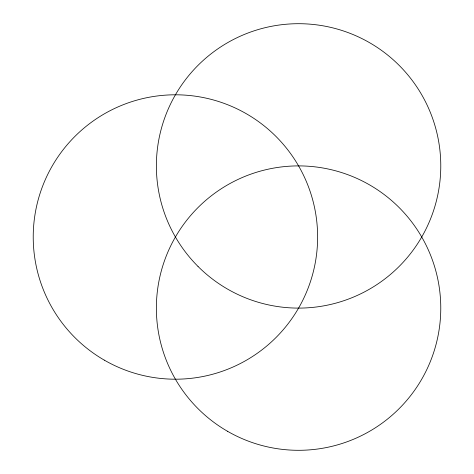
<?xml version="1.0" encoding="UTF-8"?>
<svg xmlns="http://www.w3.org/2000/svg" width="474" height="474" viewBox="0 0 474 474"><rect width="100%" height="100%" fill="white"/><g stroke="black" fill="none" stroke-linecap="round" stroke-linejoin="round"><path stroke-width="0.71" d="M104.327 360.151A142.2 142.2 0 0 0 317.627 237A142.2 142.2 0 0 0 104.327 113.849A142.2 142.2 0 0 0 104.327 360.151M198.025 266.453A142.2 142.2 0 0 0 435.932 202.706A142.2 142.2 0 0 0 261.772 28.547A142.2 142.2 0 0 0 198.025 266.453M227.473 431.251A142.2 142.2 0 0 0 440.773 308.1A142.2 142.2 0 0 0 227.473 184.949A142.2 142.2 0 0 0 227.473 431.251"/></g></svg>
